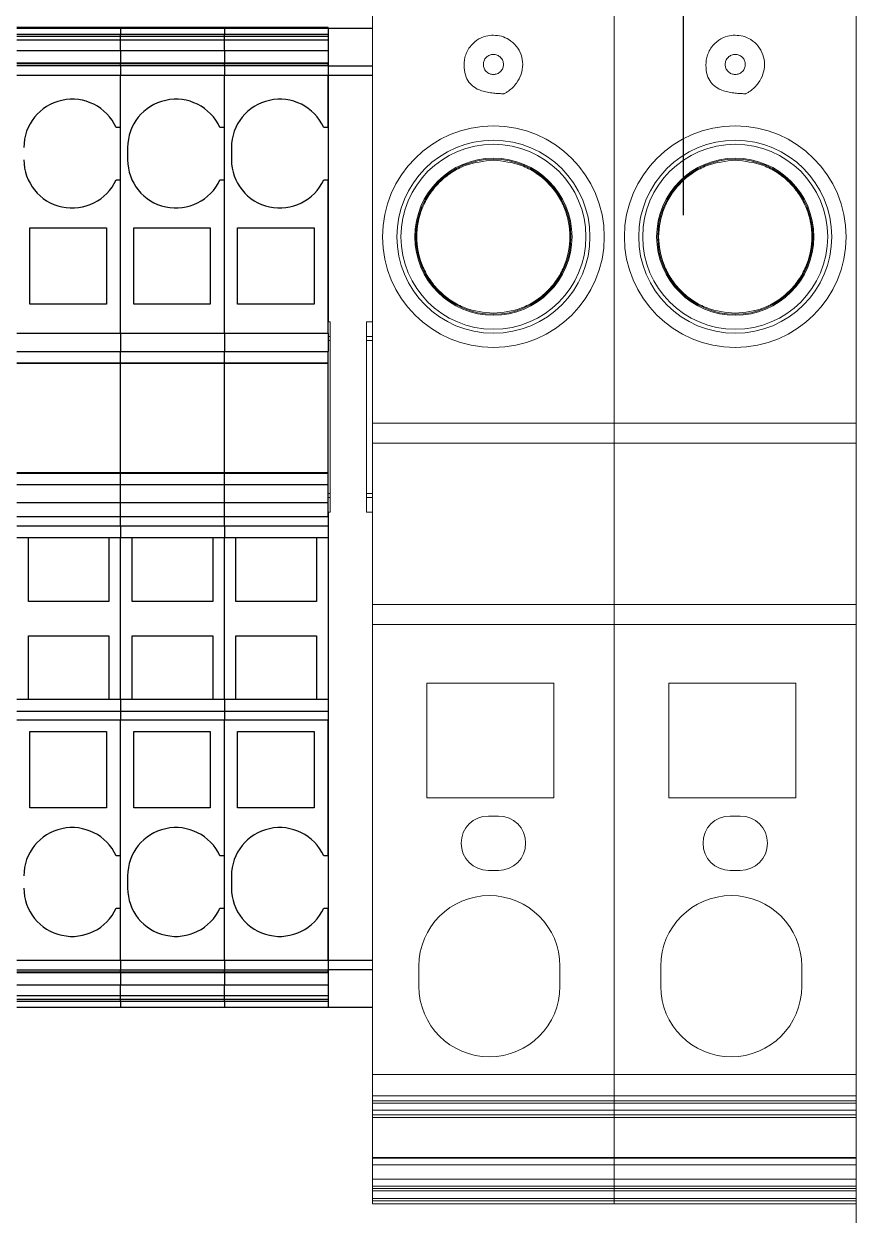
# Model space of a CAD drawing. Extents: x 4137 to 28680, y 2446 to 6814.
# Drawn here: x 11123.8 to 11165.1, y 3512.4 to 3571.5 of the extents above; entities that cross this region are included whole.
import ezdxf

# ---------------------------------------------------------------- set-up
doc = ezdxf.new("R2010")
doc.units = 0
doc.header["$LTSCALE"] = 0.5
doc.layers.get('0').update_dxf_attribs({"linetype": 'CONTINUOUS'})
doc.layers.add('ARCEER', color=3, linetype='CONTINUOUS')
doc.layers.add('DIM', color=5, linetype='CONTINUOUS')

msp = doc.modelspace()

# ---------------------------------------------------------------- linework, layer by layer
at = {"color": 7, "linetype": 'Continuous', "lineweight": 15}
for p, q in [((11165.128, 3502.074), (11165.128, 3602.074)), ((11165.128, 3502.074), (11165.128, 3602.074)), ((11141.128, 3592.953), (11141.128, 3551.674)), ((11141.128, 3592.953), (11141.128, 3551.674)), ((11153.128, 3551.674), (11153.128, 3592.953)), ((11153.128, 3551.674), (11153.128, 3592.953)), ((11138.928, 3556.693), (11139.028, 3556.693)), ((11138.928, 3556.693), (11139.028, 3556.693)), ((11139.028, 3556.693), (11139.028, 3547.256)), ((11139.028, 3556.693), (11139.028, 3547.256)), ((11140.828, 3556.693), (11141.128, 3556.693)), ((11140.828, 3547.256), (11140.828, 3556.693)), ((11140.828, 3556.693), (11141.128, 3556.693)), ((11140.828, 3547.256), (11140.828, 3556.693)), ((11138.928, 3555.974), (11139.028, 3555.974)), ((11138.928, 3555.974), (11139.028, 3555.974)), ((11138.928, 3555.774), (11139.028, 3555.774)), ((11138.928, 3555.774), (11139.028, 3555.774)), ((11141.128, 3555.974), (11140.828, 3555.974)), ((11141.128, 3555.974), (11140.828, 3555.974)), ((11140.828, 3555.774), (11141.128, 3555.774)), ((11140.828, 3555.774), (11141.128, 3555.774)), ((11141.128, 3551.674), (11153.128, 3551.674)), ((11141.128, 3551.674), (11141.128, 3550.674)), ((11141.128, 3551.674), (11153.128, 3551.674)), ((11141.128, 3551.674), (11141.128, 3550.674)), ((11153.128, 3550.674), (11153.128, 3551.674)), ((11153.128, 3551.674), (11165.128, 3551.674)), ((11153.128, 3550.674), (11153.128, 3551.674)), ((11153.128, 3551.674), (11165.128, 3551.674)), ((11153.128, 3550.674), (11141.128, 3550.674)), ((11141.128, 3550.674), (11141.128, 3542.674)), ((11153.128, 3550.674), (11141.128, 3550.674)), ((11141.128, 3550.674), (11141.128, 3542.674)), ((11153.128, 3542.674), (11153.128, 3550.674)), ((11165.128, 3550.674), (11153.128, 3550.674)), ((11153.128, 3542.674), (11153.128, 3550.674)), ((11165.128, 3550.674), (11153.128, 3550.674)), ((11138.928, 3548.174), (11139.028, 3548.174)), ((11138.928, 3548.174), (11139.028, 3548.174)), ((11138.928, 3547.974), (11139.028, 3547.974)), ((11138.928, 3547.974), (11139.028, 3547.974)), ((11141.128, 3548.174), (11140.828, 3548.174)), ((11141.128, 3548.174), (11140.828, 3548.174)), ((11141.128, 3547.974), (11140.828, 3547.974)), ((11141.128, 3547.974), (11140.828, 3547.974)), ((11139.028, 3547.256), (11138.928, 3547.256)), ((11139.028, 3547.256), (11138.928, 3547.256)), ((11141.128, 3547.256), (11140.828, 3547.256)), ((11141.128, 3547.256), (11140.828, 3547.256)), ((11141.128, 3542.674), (11141.128, 3541.674)), ((11153.128, 3542.674), (11141.128, 3542.674)), ((11141.128, 3542.674), (11141.128, 3541.674)), ((11153.128, 3542.674), (11141.128, 3542.674)), ((11153.128, 3542.674), (11153.128, 3541.674)), ((11165.128, 3542.674), (11153.128, 3542.674)), ((11153.128, 3542.674), (11153.128, 3541.674)), ((11165.128, 3542.674), (11153.128, 3542.674)), ((11153.128, 3541.674), (11141.128, 3541.674)), ((11141.128, 3541.674), (11141.128, 3519.346)), ((11153.128, 3541.674), (11141.128, 3541.674)), ((11141.128, 3541.674), (11141.128, 3519.346)), ((11153.128, 3519.346), (11153.128, 3541.674)), ((11165.128, 3541.674), (11153.128, 3541.674)), ((11153.128, 3519.346), (11153.128, 3541.674)), ((11165.128, 3541.674), (11153.128, 3541.674)), ((11143.828, 3538.774), (11150.128, 3538.774)), ((11143.828, 3533.074), (11143.828, 3538.774)), ((11143.828, 3538.774), (11150.128, 3538.774)), ((11143.828, 3533.074), (11143.828, 3538.774)), ((11150.128, 3538.774), (11150.128, 3533.074)), ((11150.128, 3538.774), (11150.128, 3533.074)), ((11155.828, 3538.774), (11162.128, 3538.774)), ((11155.828, 3533.074), (11155.828, 3538.774)), ((11155.828, 3538.774), (11162.128, 3538.774)), ((11155.828, 3533.074), (11155.828, 3538.774)), ((11162.128, 3538.774), (11162.128, 3533.074)), ((11162.128, 3538.774), (11162.128, 3533.074)), ((11150.128, 3533.074), (11143.828, 3533.074)), ((11150.128, 3533.074), (11143.828, 3533.074)), ((11162.128, 3533.074), (11155.828, 3533.074)), ((11162.128, 3533.074), (11155.828, 3533.074)), ((11146.878, 3532.174), (11147.378, 3532.174)), ((11146.878, 3532.174), (11147.378, 3532.174)), ((11158.878, 3532.174), (11159.378, 3532.174)), ((11158.878, 3532.174), (11159.378, 3532.174)), ((11147.378, 3529.474), (11146.878, 3529.474)), ((11147.378, 3529.474), (11146.878, 3529.474)), ((11159.378, 3529.474), (11158.878, 3529.474)), ((11159.378, 3529.474), (11158.878, 3529.474)), ((11143.428, 3523.724), (11143.428, 3524.724)), ((11143.428, 3523.724), (11143.428, 3524.724)), ((11150.428, 3524.724), (11150.428, 3523.724)), ((11150.428, 3524.724), (11150.428, 3523.724)), ((11155.428, 3523.724), (11155.428, 3524.724)), ((11155.428, 3523.724), (11155.428, 3524.724)), ((11162.428, 3524.724), (11162.428, 3523.724)), ((11162.428, 3524.724), (11162.428, 3523.724)), ((11138.928, 3522.691), (11141.128, 3522.691)), ((11138.928, 3522.691), (11138.928, 3522.674)), ((11138.928, 3522.691), (11141.128, 3522.691)), ((11138.928, 3522.691), (11138.928, 3522.674)), ((11141.128, 3522.674), (11138.928, 3522.674)), ((11141.128, 3522.674), (11138.928, 3522.674)), ((11141.128, 3519.346), (11153.128, 3519.346)), ((11141.128, 3519.346), (11141.128, 3518.285)), ((11141.128, 3519.346), (11153.128, 3519.346)), ((11141.128, 3519.346), (11141.128, 3518.285)), ((11153.128, 3519.346), (11153.128, 3518.285)), ((11153.128, 3519.346), (11165.128, 3519.346)), ((11153.128, 3519.346), (11153.128, 3518.285)), ((11153.128, 3519.346), (11165.128, 3519.346)), ((11141.128, 3518.285), (11153.128, 3518.285)), ((11141.128, 3518.285), (11141.128, 3518.036)), ((11141.128, 3518.285), (11153.128, 3518.285)), ((11141.128, 3518.285), (11141.128, 3518.036)), ((11153.128, 3518.036), (11153.128, 3518.285)), ((11153.128, 3518.285), (11165.128, 3518.285)), ((11153.128, 3518.036), (11153.128, 3518.285)), ((11153.128, 3518.285), (11165.128, 3518.285)), ((11141.128, 3518.036), (11153.128, 3518.036)), ((11141.128, 3518.036), (11141.128, 3517.919)), ((11141.128, 3518.036), (11153.128, 3518.036)), ((11141.128, 3518.036), (11141.128, 3517.919)), ((11141.128, 3517.919), (11153.128, 3517.919)), ((11141.128, 3517.571), (11141.128, 3517.919)), ((11141.128, 3517.919), (11153.128, 3517.919)), ((11141.128, 3517.571), (11141.128, 3517.919)), ((11153.128, 3517.571), (11141.128, 3517.571)), ((11141.128, 3517.571), (11141.128, 3517.345)), ((11153.128, 3517.571), (11141.128, 3517.571)), ((11141.128, 3517.571), (11141.128, 3517.345)), ((11153.128, 3517.919), (11153.128, 3518.036)), ((11153.128, 3518.036), (11165.128, 3518.036)), ((11153.128, 3517.919), (11153.128, 3518.036)), ((11153.128, 3518.036), (11165.128, 3518.036)), ((11153.128, 3517.919), (11165.128, 3517.919)), ((11153.128, 3517.919), (11153.128, 3517.571)), ((11153.128, 3517.919), (11165.128, 3517.919)), ((11153.128, 3517.919), (11153.128, 3517.571)), ((11153.128, 3517.345), (11153.128, 3517.571)), ((11165.128, 3517.571), (11153.128, 3517.571)), ((11153.128, 3517.345), (11153.128, 3517.571)), ((11165.128, 3517.571), (11153.128, 3517.571)), ((11153.128, 3517.345), (11141.128, 3517.345)), ((11141.128, 3517.345), (11141.128, 3517.21)), ((11153.128, 3517.345), (11141.128, 3517.345)), ((11141.128, 3517.345), (11141.128, 3517.21)), ((11153.128, 3517.21), (11141.128, 3517.21)), ((11141.128, 3517.21), (11141.128, 3515.218)), ((11153.128, 3517.21), (11141.128, 3517.21)), ((11141.128, 3517.21), (11141.128, 3515.218)), ((11153.128, 3517.345), (11153.128, 3517.21)), ((11165.128, 3517.345), (11153.128, 3517.345)), ((11153.128, 3517.345), (11153.128, 3517.21)), ((11165.128, 3517.345), (11153.128, 3517.345)), ((11153.128, 3515.218), (11153.128, 3517.21)), ((11165.128, 3517.21), (11153.128, 3517.21)), ((11153.128, 3515.218), (11153.128, 3517.21)), ((11165.128, 3517.21), (11153.128, 3517.21)), ((11141.128, 3515.218), (11153.128, 3515.218)), ((11141.128, 3515.218), (11141.128, 3515.189)), ((11141.128, 3515.218), (11153.128, 3515.218)), ((11141.128, 3515.218), (11141.128, 3515.189)), ((11153.128, 3515.218), (11153.128, 3515.189)), ((11153.128, 3515.218), (11165.128, 3515.218)), ((11153.128, 3515.218), (11153.128, 3515.189)), ((11153.128, 3515.218), (11165.128, 3515.218)), ((11141.128, 3515.189), (11153.128, 3515.189)), ((11141.128, 3515.189), (11141.128, 3514.862)), ((11141.128, 3515.189), (11153.128, 3515.189)), ((11141.128, 3515.189), (11141.128, 3514.862)), ((11141.128, 3514.862), (11153.128, 3514.862)), ((11141.128, 3514.155), (11141.128, 3514.862)), ((11141.128, 3514.862), (11153.128, 3514.862)), ((11141.128, 3514.155), (11141.128, 3514.862)), ((11153.128, 3515.189), (11165.128, 3515.189)), ((11153.128, 3514.862), (11153.128, 3515.189)), ((11153.128, 3515.189), (11165.128, 3515.189)), ((11153.128, 3514.862), (11153.128, 3515.189)), ((11153.128, 3514.862), (11153.128, 3514.155)), ((11153.128, 3514.862), (11165.128, 3514.862)), ((11153.128, 3514.862), (11153.128, 3514.155)), ((11153.128, 3514.862), (11165.128, 3514.862)), ((11153.128, 3514.155), (11141.128, 3514.155)), ((11141.128, 3514.155), (11141.128, 3513.804)), ((11153.128, 3514.155), (11141.128, 3514.155)), ((11141.128, 3514.155), (11141.128, 3513.804)), ((11153.128, 3513.804), (11153.128, 3514.155)), ((11165.128, 3514.155), (11153.128, 3514.155)), ((11153.128, 3513.804), (11153.128, 3514.155)), ((11165.128, 3514.155), (11153.128, 3514.155)), ((11153.128, 3513.804), (11141.128, 3513.804)), ((11141.128, 3513.804), (11141.128, 3513.693)), ((11153.128, 3513.804), (11141.128, 3513.804)), ((11141.128, 3513.804), (11141.128, 3513.693)), ((11153.128, 3513.693), (11141.128, 3513.693)), ((11141.128, 3513.693), (11141.128, 3513.576)), ((11153.128, 3513.693), (11141.128, 3513.693)), ((11141.128, 3513.693), (11141.128, 3513.576)), ((11153.128, 3513.576), (11141.128, 3513.576)), ((11141.128, 3513.576), (11141.128, 3513.19)), ((11153.128, 3513.576), (11141.128, 3513.576)), ((11141.128, 3513.576), (11141.128, 3513.19)), ((11165.128, 3513.804), (11153.128, 3513.804)), ((11153.128, 3513.693), (11153.128, 3513.804)), ((11165.128, 3513.804), (11153.128, 3513.804)), ((11153.128, 3513.693), (11153.128, 3513.804)), ((11153.128, 3513.576), (11153.128, 3513.693)), ((11165.128, 3513.693), (11153.128, 3513.693)), ((11153.128, 3513.576), (11153.128, 3513.693)), ((11165.128, 3513.693), (11153.128, 3513.693)), ((11153.128, 3513.19), (11153.128, 3513.576)), ((11165.128, 3513.576), (11153.128, 3513.576)), ((11153.128, 3513.19), (11153.128, 3513.576)), ((11165.128, 3513.576), (11153.128, 3513.576)), ((11153.128, 3513.19), (11141.128, 3513.19)), ((11141.128, 3513.19), (11141.128, 3513.071)), ((11153.128, 3513.19), (11141.128, 3513.19)), ((11141.128, 3513.19), (11141.128, 3513.071)), ((11153.128, 3513.071), (11141.128, 3513.071)), ((11141.128, 3513.071), (11141.128, 3512.924)), ((11153.128, 3513.071), (11141.128, 3513.071)), ((11141.128, 3513.071), (11141.128, 3512.924)), ((11153.128, 3512.924), (11141.128, 3512.924)), ((11153.128, 3512.924), (11141.128, 3512.924)), ((11153.128, 3513.071), (11153.128, 3513.19)), ((11165.128, 3513.19), (11153.128, 3513.19)), ((11153.128, 3513.071), (11153.128, 3513.19)), ((11165.128, 3513.19), (11153.128, 3513.19)), ((11153.128, 3513.071), (11153.128, 3512.924)), ((11165.128, 3513.071), (11153.128, 3513.071)), ((11153.128, 3513.071), (11153.128, 3512.924)), ((11165.128, 3513.071), (11153.128, 3513.071)), ((11165.128, 3512.924), (11153.128, 3512.924)), ((11165.128, 3512.924), (11153.128, 3512.924))]:
    msp.add_line(p, q, dxfattribs=at)
for centre, radius in [((11147.128, 3560.924), 5.5), ((11147.128, 3560.924), 5.5), ((11159.128, 3560.924), 5.5), ((11159.128, 3560.924), 5.5), ((11147.128, 3560.924), 4.791), ((11147.128, 3560.924), 4.791), ((11147.128, 3560.924), 4.591), ((11147.128, 3560.924), 4.591), ((11159.128, 3560.924), 4.791), ((11159.128, 3560.924), 4.791), ((11159.128, 3560.924), 4.591), ((11159.128, 3560.924), 4.591), ((11147.128, 3560.924), 3.9), ((11147.128, 3560.924), 3.9), ((11147.128, 3560.924), 3.848), ((11147.128, 3560.924), 3.848), ((11159.128, 3560.924), 3.9), ((11159.128, 3560.924), 3.9), ((11159.128, 3560.924), 3.848), ((11159.128, 3560.924), 3.848)]:
    msp.add_circle(centre, radius, dxfattribs=at)
for centre, radius, start, end in [((11146.878, 3530.824), 1.35, 90, 270), ((11146.878, 3530.824), 1.35, 90, 270), ((11147.378, 3530.824), 1.35, 270, 90), ((11147.378, 3530.824), 1.35, 270, 90), ((11158.878, 3530.824), 1.35, 90, 270), ((11158.878, 3530.824), 1.35, 90, 270), ((11159.378, 3530.824), 1.35, 270, 90), ((11159.378, 3530.824), 1.35, 270, 90), ((11146.928, 3524.724), 3.5, 0, 180), ((11146.928, 3524.724), 3.5, 0, 180), ((11158.928, 3524.724), 3.5, 0, 180), ((11158.928, 3524.724), 3.5, 0, 180), ((11146.928, 3523.724), 3.5, 180, 0), ((11146.928, 3523.724), 3.5, 180, 0), ((11158.928, 3523.724), 3.5, 180, 0), ((11158.928, 3523.724), 3.5, 180, 0)]:
    msp.add_arc(centre, radius, start, end, dxfattribs=at)
for points, knots in [([(11147.128, 3570.928), (11147.263, 3570.917), (11147.533, 3570.895), (11147.933, 3570.711), (11148.284, 3570.402), (11148.526, 3569.966), (11148.61, 3569.476), (11148.525, 3568.982), (11148.281, 3568.519), (11147.987, 3568.225), (11147.764, 3568.079), (11147.686, 3568.041), (11147.653, 3568.023), (11147.623, 3568.018), (11147.533, 3568.026), (11147.365, 3568.026), (11147.114, 3568.049), (11146.733, 3568.102), (11146.317, 3568.228), (11145.954, 3568.509), (11145.738, 3568.866), (11145.66, 3569.32), (11145.685, 3569.845), (11145.914, 3570.333), (11146.291, 3570.695), (11146.71, 3570.896), (11147.001, 3570.918), (11147.128, 3570.928)], [0, 0, 0, 0, 0.04406, 0.08812, 0.141376, 0.194633, 0.24789, 0.301122, 0.355766, 0.416794, 0.434765, 0.442693, 0.445442, 0.446868, 0.452463, 0.474848, 0.502011, 0.534724, 0.60076, 0.641365, 0.682136, 0.734114, 0.789822, 0.851939, 0.905196, 0.958453, 1, 1, 1, 1]), ([(11147.128, 3570.928), (11147.263, 3570.917), (11147.533, 3570.895), (11147.933, 3570.711), (11148.284, 3570.402), (11148.526, 3569.966), (11148.61, 3569.476), (11148.525, 3568.982), (11148.281, 3568.519), (11147.987, 3568.225), (11147.764, 3568.079), (11147.686, 3568.041), (11147.653, 3568.023), (11147.623, 3568.018), (11147.533, 3568.026), (11147.365, 3568.026), (11147.114, 3568.049), (11146.733, 3568.102), (11146.317, 3568.228), (11145.954, 3568.509), (11145.738, 3568.866), (11145.66, 3569.32), (11145.685, 3569.845), (11145.914, 3570.333), (11146.291, 3570.695), (11146.71, 3570.896), (11147.001, 3570.918), (11147.128, 3570.928)], [0, 0, 0, 0, 0.04406, 0.08812, 0.141376, 0.194633, 0.24789, 0.301122, 0.355766, 0.416794, 0.434765, 0.442693, 0.445442, 0.446868, 0.452463, 0.474848, 0.502011, 0.534724, 0.60076, 0.641365, 0.682136, 0.734114, 0.789822, 0.851939, 0.905196, 0.958453, 1, 1, 1, 1]), ([(11159.128, 3570.928), (11159.263, 3570.917), (11159.533, 3570.895), (11159.933, 3570.711), (11160.284, 3570.402), (11160.526, 3569.966), (11160.61, 3569.476), (11160.525, 3568.982), (11160.281, 3568.519), (11159.987, 3568.225), (11159.764, 3568.079), (11159.686, 3568.041), (11159.653, 3568.023), (11159.623, 3568.018), (11159.533, 3568.026), (11159.365, 3568.026), (11159.114, 3568.049), (11158.733, 3568.102), (11158.317, 3568.228), (11157.954, 3568.509), (11157.738, 3568.866), (11157.66, 3569.32), (11157.685, 3569.845), (11157.914, 3570.333), (11158.291, 3570.695), (11158.71, 3570.896), (11159.001, 3570.918), (11159.128, 3570.928)], [0, 0, 0, 0, 0.04406, 0.08812, 0.141376, 0.194633, 0.24789, 0.301122, 0.355766, 0.416794, 0.434765, 0.442693, 0.445442, 0.446868, 0.452463, 0.474848, 0.502011, 0.534724, 0.60076, 0.641365, 0.682136, 0.734114, 0.789822, 0.851939, 0.905196, 0.958453, 1, 1, 1, 1]), ([(11159.128, 3570.928), (11159.263, 3570.917), (11159.533, 3570.895), (11159.933, 3570.711), (11160.284, 3570.402), (11160.526, 3569.966), (11160.61, 3569.476), (11160.525, 3568.982), (11160.281, 3568.519), (11159.987, 3568.225), (11159.764, 3568.079), (11159.686, 3568.041), (11159.653, 3568.023), (11159.623, 3568.018), (11159.533, 3568.026), (11159.365, 3568.026), (11159.114, 3568.049), (11158.733, 3568.102), (11158.317, 3568.228), (11157.954, 3568.509), (11157.738, 3568.866), (11157.66, 3569.32), (11157.685, 3569.845), (11157.914, 3570.333), (11158.291, 3570.695), (11158.71, 3570.896), (11159.001, 3570.918), (11159.128, 3570.928)], [0, 0, 0, 0, 0.04406, 0.08812, 0.141376, 0.194633, 0.24789, 0.301122, 0.355766, 0.416794, 0.434765, 0.442693, 0.445442, 0.446868, 0.452463, 0.474848, 0.502011, 0.534724, 0.60076, 0.641365, 0.682136, 0.734114, 0.789822, 0.851939, 0.905196, 0.958453, 1, 1, 1, 1]), ([(11147.128, 3568.974), (11147.065, 3568.981), (11146.968, 3568.991), (11146.851, 3569.053), (11146.772, 3569.118), (11146.707, 3569.198), (11146.647, 3569.314), (11146.616, 3569.474), (11146.647, 3569.634), (11146.707, 3569.751), (11146.772, 3569.83), (11146.851, 3569.895), (11146.968, 3569.957), (11147.065, 3569.967), (11147.128, 3569.974)], [0, 0, 0, 0, 0.119721, 0.184689, 0.25, 0.314971, 0.380285, 0.500004, 0.619724, 0.684689, 0.75, 0.814967, 0.880279, 1, 1, 1, 1]), ([(11147.128, 3568.974), (11147.065, 3568.981), (11146.968, 3568.991), (11146.851, 3569.053), (11146.772, 3569.118), (11146.707, 3569.198), (11146.647, 3569.314), (11146.616, 3569.474), (11146.647, 3569.634), (11146.707, 3569.751), (11146.772, 3569.83), (11146.851, 3569.895), (11146.968, 3569.957), (11147.065, 3569.967), (11147.128, 3569.974)], [0, 0, 0, 0, 0.119721, 0.184689, 0.25, 0.314971, 0.380285, 0.500004, 0.619724, 0.684689, 0.75, 0.814967, 0.880279, 1, 1, 1, 1]), ([(11147.128, 3569.974), (11147.191, 3569.967), (11147.288, 3569.957), (11147.404, 3569.895), (11147.484, 3569.83), (11147.549, 3569.751), (11147.609, 3569.634), (11147.64, 3569.474), (11147.609, 3569.314), (11147.549, 3569.198), (11147.484, 3569.118), (11147.404, 3569.054), (11147.288, 3568.991), (11147.191, 3568.981), (11147.128, 3568.974)], [0, 0, 0, 0, 0.119722, 0.1846891, 0.2500009, 0.3149636, 0.3802768, 0.4999964, 0.619716, 0.684689, 0.7499993, 0.8149675, 0.880278, 1, 1, 1, 1]), ([(11147.128, 3569.974), (11147.191, 3569.967), (11147.288, 3569.957), (11147.404, 3569.895), (11147.484, 3569.83), (11147.549, 3569.751), (11147.609, 3569.634), (11147.64, 3569.474), (11147.609, 3569.314), (11147.549, 3569.198), (11147.484, 3569.118), (11147.404, 3569.054), (11147.288, 3568.991), (11147.191, 3568.981), (11147.128, 3568.974)], [0, 0, 0, 0, 0.119722, 0.1846891, 0.2500009, 0.3149636, 0.3802768, 0.4999964, 0.619716, 0.684689, 0.7499993, 0.8149675, 0.880278, 1, 1, 1, 1]), ([(11159.128, 3568.974), (11159.065, 3568.981), (11158.968, 3568.991), (11158.851, 3569.053), (11158.772, 3569.118), (11158.707, 3569.198), (11158.647, 3569.314), (11158.616, 3569.474), (11158.647, 3569.634), (11158.707, 3569.751), (11158.772, 3569.83), (11158.851, 3569.895), (11158.968, 3569.957), (11159.065, 3569.967), (11159.128, 3569.974)], [0, 0, 0, 0, 0.119722, 0.184689, 0.250001, 0.314971, 0.380285, 0.500004, 0.619724, 0.684689, 0.749999, 0.814967, 0.880278, 1, 1, 1, 1]), ([(11159.128, 3568.974), (11159.065, 3568.981), (11158.968, 3568.991), (11158.851, 3569.053), (11158.772, 3569.118), (11158.707, 3569.198), (11158.647, 3569.314), (11158.616, 3569.474), (11158.647, 3569.634), (11158.707, 3569.751), (11158.772, 3569.83), (11158.851, 3569.895), (11158.968, 3569.957), (11159.065, 3569.967), (11159.128, 3569.974)], [0, 0, 0, 0, 0.119722, 0.184689, 0.250001, 0.314971, 0.380285, 0.500004, 0.619724, 0.684689, 0.749999, 0.814967, 0.880278, 1, 1, 1, 1]), ([(11159.128, 3569.974), (11159.191, 3569.967), (11159.288, 3569.957), (11159.404, 3569.895), (11159.484, 3569.83), (11159.549, 3569.751), (11159.609, 3569.634), (11159.64, 3569.474), (11159.609, 3569.314), (11159.549, 3569.198), (11159.484, 3569.118), (11159.404, 3569.054), (11159.288, 3568.991), (11159.191, 3568.981), (11159.128, 3568.974)], [0, 0, 0, 0, 0.119722, 0.184689, 0.25, 0.314964, 0.380277, 0.499996, 0.619716, 0.684689, 0.75, 0.814967, 0.880278, 1, 1, 1, 1]), ([(11159.128, 3569.974), (11159.191, 3569.967), (11159.288, 3569.957), (11159.404, 3569.895), (11159.484, 3569.83), (11159.549, 3569.751), (11159.609, 3569.634), (11159.64, 3569.474), (11159.609, 3569.314), (11159.549, 3569.198), (11159.484, 3569.118), (11159.404, 3569.054), (11159.288, 3568.991), (11159.191, 3568.981), (11159.128, 3568.974)], [0, 0, 0, 0, 0.119722, 0.184689, 0.25, 0.314964, 0.380277, 0.499996, 0.619716, 0.684689, 0.75, 0.814967, 0.880278, 1, 1, 1, 1]), ([(11147.128, 3557.124), (11146.65, 3557.175), (11145.915, 3557.253), (11145.03, 3557.727), (11144.422, 3558.217), (11143.928, 3558.826), (11143.469, 3559.711), (11143.236, 3560.924), (11143.469, 3562.138), (11143.928, 3563.022), (11144.422, 3563.631), (11145.03, 3564.121), (11145.915, 3564.595), (11146.65, 3564.673), (11147.128, 3564.724)], [0, 0, 0, 0, 0.119728, 0.184181, 0.25, 0.31582, 0.380272, 0.5, 0.619728, 0.68418, 0.75, 0.815819, 0.880272, 1, 1, 1, 1]), ([(11147.128, 3557.124), (11146.65, 3557.175), (11145.915, 3557.253), (11145.03, 3557.727), (11144.422, 3558.217), (11143.928, 3558.826), (11143.469, 3559.711), (11143.236, 3560.924), (11143.469, 3562.138), (11143.928, 3563.022), (11144.422, 3563.631), (11145.03, 3564.121), (11145.915, 3564.595), (11146.65, 3564.673), (11147.128, 3564.724)], [0, 0, 0, 0, 0.119728, 0.184181, 0.25, 0.31582, 0.380272, 0.5, 0.619728, 0.68418, 0.75, 0.815819, 0.880272, 1, 1, 1, 1]), ([(11147.128, 3564.724), (11147.606, 3564.673), (11148.341, 3564.595), (11149.226, 3564.121), (11149.834, 3563.631), (11150.328, 3563.022), (11150.787, 3562.138), (11151.02, 3560.924), (11150.787, 3559.711), (11150.328, 3558.826), (11149.834, 3558.217), (11149.226, 3557.727), (11148.341, 3557.253), (11147.606, 3557.175), (11147.128, 3557.124)], [0, 0, 0, 0, 0.119728, 0.184181, 0.25, 0.31582, 0.380272, 0.5, 0.619728, 0.68418, 0.75, 0.815819, 0.880272, 1, 1, 1, 1]), ([(11147.128, 3564.724), (11147.606, 3564.673), (11148.341, 3564.595), (11149.226, 3564.121), (11149.834, 3563.631), (11150.328, 3563.022), (11150.787, 3562.138), (11151.02, 3560.924), (11150.787, 3559.711), (11150.328, 3558.826), (11149.834, 3558.217), (11149.226, 3557.727), (11148.341, 3557.253), (11147.606, 3557.175), (11147.128, 3557.124)], [0, 0, 0, 0, 0.119728, 0.184181, 0.25, 0.31582, 0.380272, 0.5, 0.619728, 0.68418, 0.75, 0.815819, 0.880272, 1, 1, 1, 1]), ([(11159.128, 3557.124), (11158.65, 3557.175), (11157.915, 3557.253), (11157.03, 3557.727), (11156.422, 3558.217), (11155.928, 3558.826), (11155.469, 3559.711), (11155.236, 3560.924), (11155.469, 3562.138), (11155.928, 3563.022), (11156.422, 3563.631), (11157.03, 3564.121), (11157.915, 3564.595), (11158.65, 3564.673), (11159.128, 3564.724)], [0, 0, 0, 0, 0.119728, 0.184181, 0.25, 0.31582, 0.380272, 0.5, 0.619728, 0.68418, 0.75, 0.815819, 0.880272, 1, 1, 1, 1]), ([(11159.128, 3557.124), (11158.65, 3557.175), (11157.915, 3557.253), (11157.03, 3557.727), (11156.422, 3558.217), (11155.928, 3558.826), (11155.469, 3559.711), (11155.236, 3560.924), (11155.469, 3562.138), (11155.928, 3563.022), (11156.422, 3563.631), (11157.03, 3564.121), (11157.915, 3564.595), (11158.65, 3564.673), (11159.128, 3564.724)], [0, 0, 0, 0, 0.119728, 0.184181, 0.25, 0.31582, 0.380272, 0.5, 0.619728, 0.68418, 0.75, 0.815819, 0.880272, 1, 1, 1, 1]), ([(11159.128, 3564.724), (11159.606, 3564.673), (11160.341, 3564.595), (11161.226, 3564.121), (11161.834, 3563.631), (11162.328, 3563.022), (11162.787, 3562.138), (11163.02, 3560.924), (11162.787, 3559.711), (11162.328, 3558.826), (11161.834, 3558.217), (11161.226, 3557.727), (11160.341, 3557.253), (11159.606, 3557.175), (11159.128, 3557.124)], [0, 0, 0, 0, 0.119728, 0.184181, 0.25, 0.31582, 0.380272, 0.5, 0.619728, 0.68418, 0.75, 0.815819, 0.880272, 1, 1, 1, 1]), ([(11159.128, 3564.724), (11159.606, 3564.673), (11160.341, 3564.595), (11161.226, 3564.121), (11161.834, 3563.631), (11162.328, 3563.022), (11162.787, 3562.138), (11163.02, 3560.924), (11162.787, 3559.711), (11162.328, 3558.826), (11161.834, 3558.217), (11161.226, 3557.727), (11160.341, 3557.253), (11159.606, 3557.175), (11159.128, 3557.124)], [0, 0, 0, 0, 0.119728, 0.184181, 0.25, 0.31582, 0.380272, 0.5, 0.619728, 0.68418, 0.75, 0.815819, 0.880272, 1, 1, 1, 1])]:
    msp.add_open_spline(points, degree=3, knots=knots, dxfattribs=at)
at = {"layer": 'ARCEER'}
for p, q in [((11128.628, 3571.308), (11123.478, 3571.308)), ((11128.628, 3571.308), (11123.478, 3571.308)), ((11128.628, 3571.285), (11123.478, 3571.285)), ((11128.628, 3571.285), (11123.478, 3571.285)), ((11123.478, 3571.274), (11128.628, 3571.274)), ((11123.478, 3571.274), (11128.628, 3571.274)), ((11123.478, 3570.978), (11128.628, 3570.978)), ((11123.478, 3570.978), (11128.628, 3570.978)), ((11123.478, 3570.886), (11128.628, 3570.886)), ((11123.478, 3570.886), (11128.628, 3570.886)), ((11133.778, 3571.308), (11128.628, 3571.308)), ((11128.628, 3571.285), (11128.628, 3571.308)), ((11133.778, 3571.308), (11128.628, 3571.308)), ((11128.628, 3571.285), (11128.628, 3571.308)), ((11128.628, 3571.274), (11128.628, 3571.285)), ((11133.778, 3571.285), (11128.628, 3571.285)), ((11128.628, 3571.274), (11128.628, 3571.285)), ((11133.778, 3571.285), (11128.628, 3571.285)), ((11128.628, 3571.274), (11128.628, 3570.978)), ((11128.628, 3571.274), (11133.778, 3571.274)), ((11128.628, 3571.274), (11128.628, 3570.978)), ((11128.628, 3571.274), (11133.778, 3571.274)), ((11128.628, 3570.886), (11128.628, 3570.978)), ((11128.628, 3570.978), (11133.778, 3570.978)), ((11128.628, 3570.886), (11128.628, 3570.978)), ((11128.628, 3570.978), (11133.778, 3570.978)), ((11128.628, 3570.697), (11128.628, 3570.886)), ((11128.628, 3570.886), (11133.778, 3570.886)), ((11128.628, 3570.697), (11128.628, 3570.886)), ((11128.628, 3570.886), (11133.778, 3570.886)), ((11138.928, 3571.308), (11133.778, 3571.308)), ((11133.778, 3571.285), (11133.778, 3571.308)), ((11138.928, 3571.308), (11133.778, 3571.308)), ((11133.778, 3571.285), (11133.778, 3571.308)), ((11133.778, 3571.274), (11133.778, 3571.285)), ((11138.928, 3571.285), (11133.778, 3571.285)), ((11133.778, 3571.274), (11133.778, 3571.285)), ((11138.928, 3571.285), (11133.778, 3571.285)), ((11133.778, 3571.274), (11133.778, 3570.978)), ((11133.778, 3571.274), (11138.928, 3571.274)), ((11133.778, 3571.274), (11133.778, 3570.978)), ((11133.778, 3571.274), (11138.928, 3571.274)), ((11133.778, 3570.886), (11133.778, 3570.978)), ((11133.778, 3570.978), (11138.928, 3570.978)), ((11133.778, 3570.886), (11133.778, 3570.978)), ((11133.778, 3570.978), (11138.928, 3570.978)), ((11133.778, 3570.697), (11133.778, 3570.886)), ((11133.778, 3570.886), (11138.928, 3570.886)), ((11133.778, 3570.697), (11133.778, 3570.886)), ((11133.778, 3570.886), (11138.928, 3570.886)), ((11138.928, 3571.285), (11138.928, 3571.308)), ((11138.928, 3571.285), (11138.928, 3571.308)), ((11138.928, 3571.274), (11138.928, 3571.285)), ((11138.928, 3571.274), (11138.928, 3571.285)), ((11138.928, 3571.274), (11141.128, 3571.274)), ((11138.928, 3571.274), (11138.928, 3571.257)), ((11138.928, 3571.274), (11141.128, 3571.274)), ((11138.928, 3571.274), (11138.928, 3571.257)), ((11141.128, 3571.257), (11138.928, 3571.257)), ((11138.928, 3571.257), (11138.928, 3569.413)), ((11141.128, 3571.257), (11138.928, 3571.257)), ((11138.928, 3571.257), (11138.928, 3569.413)), ((11123.478, 3570.697), (11128.628, 3570.697)), ((11123.478, 3570.697), (11128.628, 3570.697)), ((11128.628, 3570.697), (11133.778, 3570.697)), ((11128.628, 3570.155), (11128.628, 3570.697)), ((11128.628, 3570.697), (11133.778, 3570.697)), ((11128.628, 3570.155), (11128.628, 3570.697)), ((11133.778, 3570.697), (11138.928, 3570.697)), ((11133.778, 3570.155), (11133.778, 3570.697)), ((11133.778, 3570.697), (11138.928, 3570.697)), ((11133.778, 3570.155), (11133.778, 3570.697)), ((11128.628, 3570.155), (11123.478, 3570.155)), ((11128.628, 3570.155), (11123.478, 3570.155)), ((11128.628, 3570.155), (11128.628, 3569.543)), ((11133.778, 3570.155), (11128.628, 3570.155)), ((11128.628, 3570.155), (11128.628, 3569.543)), ((11133.778, 3570.155), (11128.628, 3570.155)), ((11133.778, 3570.155), (11133.778, 3569.543)), ((11138.928, 3570.155), (11133.778, 3570.155)), ((11133.778, 3570.155), (11133.778, 3569.543)), ((11138.928, 3570.155), (11133.778, 3570.155)), ((11128.628, 3569.543), (11123.478, 3569.543)), ((11128.628, 3569.543), (11123.478, 3569.543)), ((11128.628, 3569.526), (11123.478, 3569.526)), ((11128.628, 3569.526), (11123.478, 3569.526)), ((11128.628, 3569.512), (11123.478, 3569.512)), ((11128.628, 3569.512), (11123.478, 3569.512)), ((11128.628, 3569.413), (11123.478, 3569.413)), ((11128.628, 3569.413), (11123.478, 3569.413)), ((11128.628, 3569.526), (11128.628, 3569.543)), ((11133.778, 3569.543), (11128.628, 3569.543)), ((11128.628, 3569.526), (11128.628, 3569.543)), ((11133.778, 3569.543), (11128.628, 3569.543)), ((11133.778, 3569.526), (11128.628, 3569.526)), ((11128.628, 3569.512), (11128.628, 3569.526)), ((11133.778, 3569.526), (11128.628, 3569.526)), ((11128.628, 3569.512), (11128.628, 3569.526)), ((11128.628, 3569.413), (11128.628, 3569.512)), ((11133.778, 3569.512), (11128.628, 3569.512)), ((11128.628, 3569.413), (11128.628, 3569.512)), ((11133.778, 3569.512), (11128.628, 3569.512)), ((11128.628, 3569.413), (11128.628, 3568.93)), ((11133.778, 3569.413), (11128.628, 3569.413)), ((11128.628, 3569.413), (11128.628, 3568.93)), ((11133.778, 3569.413), (11128.628, 3569.413)), ((11133.778, 3569.526), (11133.778, 3569.543)), ((11138.928, 3569.543), (11133.778, 3569.543)), ((11133.778, 3569.526), (11133.778, 3569.543)), ((11138.928, 3569.543), (11133.778, 3569.543)), ((11138.928, 3569.526), (11133.778, 3569.526)), ((11133.778, 3569.512), (11133.778, 3569.526)), ((11138.928, 3569.526), (11133.778, 3569.526)), ((11133.778, 3569.512), (11133.778, 3569.526)), ((11133.778, 3569.413), (11133.778, 3569.512)), ((11138.928, 3569.512), (11133.778, 3569.512)), ((11133.778, 3569.413), (11133.778, 3569.512)), ((11138.928, 3569.512), (11133.778, 3569.512)), ((11133.778, 3569.413), (11133.778, 3568.93)), ((11138.928, 3569.413), (11133.778, 3569.413)), ((11133.778, 3569.413), (11133.778, 3568.93)), ((11138.928, 3569.413), (11133.778, 3569.413)), ((11138.928, 3569.413), (11138.928, 3569.512)), ((11138.928, 3569.413), (11138.928, 3569.512)), ((11138.928, 3569.413), (11141.128, 3569.413)), ((11138.928, 3569.413), (11138.928, 3568.93)), ((11138.928, 3569.413), (11141.128, 3569.413)), ((11138.928, 3569.413), (11138.928, 3568.93)), ((11128.628, 3568.93), (11123.478, 3568.93)), ((11128.628, 3568.93), (11123.478, 3568.93)), ((11128.628, 3566.349), (11128.628, 3568.93)), ((11128.628, 3556.137), (11128.628, 3568.93)), ((11133.778, 3568.93), (11128.628, 3568.93)), ((11128.628, 3566.349), (11128.628, 3568.93)), ((11128.628, 3556.137), (11128.628, 3568.93)), ((11133.778, 3568.93), (11128.628, 3568.93)), ((11133.778, 3566.349), (11133.778, 3568.93)), ((11133.778, 3556.137), (11133.778, 3568.93)), ((11138.928, 3568.93), (11133.778, 3568.93)), ((11133.778, 3566.349), (11133.778, 3568.93)), ((11133.778, 3556.137), (11133.778, 3568.93)), ((11138.928, 3568.93), (11133.778, 3568.93)), ((11141.128, 3568.93), (11138.928, 3568.93)), ((11138.928, 3568.93), (11138.928, 3556.693)), ((11138.928, 3566.349), (11138.928, 3568.93)), ((11141.128, 3568.93), (11138.928, 3568.93)), ((11138.928, 3568.93), (11138.928, 3556.693)), ((11138.928, 3566.349), (11138.928, 3568.93)), ((11128.628, 3566.349), (11128.41, 3566.349)), ((11128.628, 3566.349), (11128.41, 3566.349)), ((11133.778, 3566.349), (11133.56, 3566.349)), ((11133.778, 3566.349), (11133.56, 3566.349)), ((11138.928, 3566.349), (11138.71, 3566.349)), ((11138.928, 3566.349), (11138.71, 3566.349)), ((11128.978, 3565.349), (11128.978, 3564.749)), ((11128.978, 3565.349), (11128.978, 3564.749)), ((11134.128, 3565.349), (11134.128, 3564.749)), ((11134.128, 3565.349), (11134.128, 3564.749)), ((11128.41, 3563.749), (11128.628, 3563.749)), ((11128.41, 3563.749), (11128.628, 3563.749)), ((11128.628, 3556.137), (11128.628, 3563.749)), ((11128.628, 3556.137), (11128.628, 3563.749)), ((11133.56, 3563.749), (11133.778, 3563.749)), ((11133.56, 3563.749), (11133.778, 3563.749)), ((11133.778, 3556.137), (11133.778, 3563.749)), ((11133.778, 3556.137), (11133.778, 3563.749)), ((11138.71, 3563.749), (11138.928, 3563.749)), ((11138.71, 3563.749), (11138.928, 3563.749)), ((11138.928, 3556.137), (11138.928, 3563.749)), ((11138.928, 3556.137), (11138.928, 3563.749)), ((11124.128, 3557.574), (11124.128, 3561.374)), ((11124.128, 3561.374), (11127.928, 3561.374)), ((11124.128, 3557.574), (11124.128, 3561.374)), ((11124.128, 3561.374), (11127.928, 3561.374)), ((11127.928, 3561.374), (11127.928, 3557.574)), ((11127.928, 3561.374), (11127.928, 3557.574)), ((11129.278, 3557.574), (11129.278, 3561.374)), ((11129.278, 3561.374), (11133.078, 3561.374)), ((11129.278, 3557.574), (11129.278, 3561.374)), ((11129.278, 3561.374), (11133.078, 3561.374)), ((11133.078, 3561.374), (11133.078, 3557.574)), ((11133.078, 3561.374), (11133.078, 3557.574)), ((11134.428, 3557.574), (11134.428, 3561.374)), ((11134.428, 3561.374), (11138.228, 3561.374)), ((11134.428, 3557.574), (11134.428, 3561.374)), ((11134.428, 3561.374), (11138.228, 3561.374)), ((11138.228, 3561.374), (11138.228, 3557.574)), ((11138.228, 3561.374), (11138.228, 3557.574)), ((11127.928, 3557.574), (11124.128, 3557.574)), ((11127.928, 3557.574), (11124.128, 3557.574)), ((11133.078, 3557.574), (11129.278, 3557.574)), ((11133.078, 3557.574), (11129.278, 3557.574)), ((11138.228, 3557.574), (11134.428, 3557.574)), ((11138.228, 3557.574), (11134.428, 3557.574)), ((11123.478, 3556.137), (11128.628, 3556.137)), ((11123.478, 3556.137), (11128.628, 3556.137)), ((11128.628, 3556.137), (11128.628, 3555.221)), ((11128.628, 3556.137), (11133.778, 3556.137)), ((11128.628, 3556.137), (11128.628, 3555.221)), ((11128.628, 3556.137), (11133.778, 3556.137)), ((11133.778, 3556.137), (11133.778, 3555.221)), ((11133.778, 3556.137), (11138.928, 3556.137)), ((11133.778, 3556.137), (11133.778, 3555.221)), ((11133.778, 3556.137), (11138.928, 3556.137)), ((11138.928, 3556.137), (11138.928, 3555.221)), ((11138.928, 3556.137), (11138.928, 3555.221)), ((11123.478, 3555.221), (11128.628, 3555.221)), ((11123.478, 3555.221), (11128.628, 3555.221)), ((11128.628, 3554.664), (11128.628, 3555.221)), ((11128.628, 3555.221), (11133.778, 3555.221)), ((11128.628, 3554.664), (11128.628, 3555.221)), ((11128.628, 3555.221), (11133.778, 3555.221)), ((11133.778, 3554.664), (11133.778, 3555.221)), ((11133.778, 3555.221), (11138.928, 3555.221)), ((11133.778, 3554.664), (11133.778, 3555.221)), ((11133.778, 3555.221), (11138.928, 3555.221)), ((11138.928, 3554.664), (11138.928, 3555.221)), ((11138.928, 3554.664), (11138.928, 3555.221)), ((11123.478, 3554.664), (11128.628, 3554.664)), ((11123.478, 3554.664), (11128.628, 3554.664)), ((11123.478, 3554.649), (11128.628, 3554.649)), ((11123.478, 3554.649), (11128.628, 3554.649)), ((11128.628, 3554.649), (11128.628, 3554.664)), ((11128.628, 3554.664), (11133.778, 3554.664)), ((11128.628, 3554.649), (11128.628, 3554.664)), ((11128.628, 3554.664), (11133.778, 3554.664)), ((11128.628, 3554.649), (11133.778, 3554.649)), ((11128.628, 3549.199), (11128.628, 3554.649)), ((11128.628, 3554.649), (11133.778, 3554.649)), ((11128.628, 3549.199), (11128.628, 3554.649)), ((11133.778, 3554.649), (11133.778, 3554.664)), ((11133.778, 3554.664), (11138.928, 3554.664)), ((11133.778, 3554.649), (11133.778, 3554.664)), ((11133.778, 3554.664), (11138.928, 3554.664)), ((11133.778, 3554.649), (11138.928, 3554.649)), ((11133.778, 3549.199), (11133.778, 3554.649)), ((11133.778, 3554.649), (11138.928, 3554.649)), ((11133.778, 3549.199), (11133.778, 3554.649)), ((11138.928, 3554.649), (11138.928, 3554.664)), ((11138.928, 3554.649), (11138.928, 3554.664)), ((11138.928, 3549.199), (11138.928, 3554.649)), ((11138.928, 3549.199), (11138.928, 3554.649)), ((11128.628, 3549.199), (11123.478, 3549.199)), ((11128.628, 3549.199), (11123.478, 3549.199)), ((11123.478, 3549.185), (11128.628, 3549.185)), ((11123.478, 3549.185), (11128.628, 3549.185)), ((11133.778, 3549.199), (11128.628, 3549.199)), ((11128.628, 3549.185), (11128.628, 3549.199)), ((11133.778, 3549.199), (11128.628, 3549.199)), ((11128.628, 3549.185), (11128.628, 3549.199)), ((11128.628, 3548.627), (11128.628, 3549.185)), ((11128.628, 3549.185), (11133.778, 3549.185)), ((11128.628, 3548.627), (11128.628, 3549.185)), ((11128.628, 3549.185), (11133.778, 3549.185)), ((11138.928, 3549.199), (11133.778, 3549.199)), ((11133.778, 3549.185), (11133.778, 3549.199)), ((11138.928, 3549.199), (11133.778, 3549.199)), ((11133.778, 3549.185), (11133.778, 3549.199)), ((11133.778, 3548.627), (11133.778, 3549.185)), ((11133.778, 3549.185), (11138.928, 3549.185)), ((11133.778, 3548.627), (11133.778, 3549.185)), ((11133.778, 3549.185), (11138.928, 3549.185)), ((11138.928, 3549.185), (11138.928, 3549.199)), ((11138.928, 3549.185), (11138.928, 3549.199)), ((11138.928, 3548.627), (11138.928, 3549.185)), ((11138.928, 3548.627), (11138.928, 3549.185)), ((11123.478, 3548.627), (11128.628, 3548.627)), ((11123.478, 3548.627), (11128.628, 3548.627)), ((11128.628, 3547.712), (11128.628, 3548.627)), ((11128.628, 3548.627), (11133.778, 3548.627)), ((11128.628, 3547.712), (11128.628, 3548.627)), ((11128.628, 3548.627), (11133.778, 3548.627)), ((11133.778, 3547.712), (11133.778, 3548.627)), ((11133.778, 3548.627), (11138.928, 3548.627)), ((11133.778, 3547.712), (11133.778, 3548.627)), ((11133.778, 3548.627), (11138.928, 3548.627)), ((11138.928, 3547.712), (11138.928, 3548.627)), ((11138.928, 3547.712), (11138.928, 3548.627)), ((11128.628, 3547.712), (11123.478, 3547.712)), ((11128.628, 3547.712), (11123.478, 3547.712)), ((11128.628, 3547.024), (11128.628, 3547.712)), ((11133.778, 3547.712), (11128.628, 3547.712)), ((11128.628, 3547.024), (11128.628, 3547.712)), ((11133.778, 3547.712), (11128.628, 3547.712)), ((11133.778, 3547.024), (11133.778, 3547.712)), ((11138.928, 3547.712), (11133.778, 3547.712)), ((11133.778, 3547.024), (11133.778, 3547.712)), ((11138.928, 3547.712), (11133.778, 3547.712)), ((11138.928, 3547.024), (11138.928, 3547.712)), ((11138.928, 3547.024), (11138.928, 3547.712)), ((11138.928, 3547.256), (11138.928, 3525.018)), ((11138.928, 3547.256), (11138.928, 3525.018)), ((11128.628, 3547.024), (11123.478, 3547.024)), ((11128.628, 3547.024), (11123.478, 3547.024)), ((11128.628, 3546.564), (11123.478, 3546.564)), ((11128.628, 3546.564), (11123.478, 3546.564)), ((11128.628, 3546.564), (11128.628, 3547.024)), ((11133.778, 3547.024), (11128.628, 3547.024)), ((11128.628, 3546.564), (11128.628, 3547.024)), ((11133.778, 3547.024), (11128.628, 3547.024)), ((11128.628, 3546.564), (11128.628, 3545.974)), ((11133.778, 3546.564), (11128.628, 3546.564)), ((11128.628, 3546.564), (11128.628, 3545.974)), ((11133.778, 3546.564), (11128.628, 3546.564)), ((11133.778, 3546.564), (11133.778, 3547.024)), ((11138.928, 3547.024), (11133.778, 3547.024)), ((11133.778, 3546.564), (11133.778, 3547.024)), ((11138.928, 3547.024), (11133.778, 3547.024)), ((11133.778, 3546.564), (11133.778, 3545.974)), ((11138.928, 3546.564), (11133.778, 3546.564)), ((11133.778, 3546.564), (11133.778, 3545.974)), ((11138.928, 3546.564), (11133.778, 3546.564)), ((11128.628, 3545.974), (11123.478, 3545.974)), ((11128.628, 3545.974), (11123.478, 3545.974)), ((11124.053, 3542.824), (11124.053, 3545.974)), ((11124.053, 3542.824), (11124.053, 3545.974)), ((11128.053, 3545.974), (11128.053, 3542.824)), ((11128.053, 3545.974), (11128.053, 3542.824)), ((11128.628, 3537.974), (11128.628, 3545.974)), ((11133.778, 3545.974), (11128.628, 3545.974)), ((11128.628, 3537.974), (11128.628, 3545.974)), ((11133.778, 3545.974), (11128.628, 3545.974)), ((11129.203, 3542.824), (11129.203, 3545.974)), ((11129.203, 3542.824), (11129.203, 3545.974)), ((11133.203, 3545.974), (11133.203, 3542.824)), ((11133.203, 3545.974), (11133.203, 3542.824)), ((11133.778, 3537.974), (11133.778, 3545.974)), ((11138.928, 3545.974), (11133.778, 3545.974)), ((11133.778, 3537.974), (11133.778, 3545.974)), ((11138.928, 3545.974), (11133.778, 3545.974)), ((11134.353, 3542.824), (11134.353, 3545.974)), ((11134.353, 3542.824), (11134.353, 3545.974)), ((11138.353, 3545.974), (11138.353, 3542.824)), ((11138.353, 3545.974), (11138.353, 3542.824)), ((11128.053, 3542.824), (11124.053, 3542.824)), ((11128.053, 3542.824), (11124.053, 3542.824)), ((11133.203, 3542.824), (11129.203, 3542.824)), ((11133.203, 3542.824), (11129.203, 3542.824)), ((11138.353, 3542.824), (11134.353, 3542.824)), ((11138.353, 3542.824), (11134.353, 3542.824)), ((11124.053, 3541.124), (11128.053, 3541.124)), ((11124.053, 3537.974), (11124.053, 3541.124)), ((11124.053, 3541.124), (11128.053, 3541.124)), ((11124.053, 3537.974), (11124.053, 3541.124)), ((11128.053, 3541.124), (11128.053, 3537.974)), ((11128.053, 3541.124), (11128.053, 3537.974)), ((11129.203, 3541.124), (11133.203, 3541.124)), ((11129.203, 3537.974), (11129.203, 3541.124)), ((11129.203, 3541.124), (11133.203, 3541.124)), ((11129.203, 3537.974), (11129.203, 3541.124)), ((11133.203, 3541.124), (11133.203, 3537.974)), ((11133.203, 3541.124), (11133.203, 3537.974)), ((11134.353, 3541.124), (11138.353, 3541.124)), ((11134.353, 3537.974), (11134.353, 3541.124)), ((11134.353, 3541.124), (11138.353, 3541.124)), ((11134.353, 3537.974), (11134.353, 3541.124)), ((11138.353, 3541.124), (11138.353, 3537.974)), ((11138.353, 3541.124), (11138.353, 3537.974)), ((11123.478, 3537.974), (11128.628, 3537.974)), ((11123.478, 3537.974), (11128.628, 3537.974)), ((11128.628, 3537.974), (11128.628, 3537.385)), ((11128.628, 3537.974), (11133.778, 3537.974)), ((11128.628, 3537.974), (11128.628, 3537.385)), ((11128.628, 3537.974), (11133.778, 3537.974)), ((11133.778, 3537.974), (11133.778, 3537.385)), ((11133.778, 3537.974), (11138.928, 3537.974)), ((11133.778, 3537.974), (11133.778, 3537.385)), ((11133.778, 3537.974), (11138.928, 3537.974)), ((11123.478, 3537.385), (11128.628, 3537.385)), ((11123.478, 3537.385), (11128.628, 3537.385)), ((11128.628, 3537.385), (11128.628, 3536.924)), ((11128.628, 3537.385), (11133.778, 3537.385)), ((11128.628, 3537.385), (11128.628, 3536.924)), ((11128.628, 3537.385), (11133.778, 3537.385)), ((11133.778, 3537.385), (11133.778, 3536.924)), ((11133.778, 3537.385), (11138.928, 3537.385)), ((11133.778, 3537.385), (11133.778, 3536.924)), ((11133.778, 3537.385), (11138.928, 3537.385)), ((11128.628, 3536.924), (11123.478, 3536.924)), ((11128.628, 3536.924), (11123.478, 3536.924)), ((11128.628, 3530.199), (11128.628, 3536.924)), ((11128.628, 3525.018), (11128.628, 3536.924)), ((11133.778, 3536.924), (11128.628, 3536.924)), ((11128.628, 3530.199), (11128.628, 3536.924)), ((11128.628, 3525.018), (11128.628, 3536.924)), ((11133.778, 3536.924), (11128.628, 3536.924)), ((11133.778, 3530.199), (11133.778, 3536.924)), ((11133.778, 3525.018), (11133.778, 3536.924)), ((11138.928, 3536.924), (11133.778, 3536.924)), ((11133.778, 3530.199), (11133.778, 3536.924)), ((11133.778, 3525.018), (11133.778, 3536.924)), ((11138.928, 3536.924), (11133.778, 3536.924)), ((11138.928, 3530.199), (11138.928, 3536.924)), ((11138.928, 3530.199), (11138.928, 3536.924)), ((11124.128, 3536.374), (11127.928, 3536.374)), ((11124.128, 3532.574), (11124.128, 3536.374)), ((11124.128, 3536.374), (11127.928, 3536.374)), ((11124.128, 3532.574), (11124.128, 3536.374)), ((11127.928, 3536.374), (11127.928, 3532.574)), ((11127.928, 3536.374), (11127.928, 3532.574)), ((11129.278, 3536.374), (11133.078, 3536.374)), ((11129.278, 3532.574), (11129.278, 3536.374)), ((11129.278, 3536.374), (11133.078, 3536.374)), ((11129.278, 3532.574), (11129.278, 3536.374)), ((11133.078, 3536.374), (11133.078, 3532.574)), ((11133.078, 3536.374), (11133.078, 3532.574)), ((11134.428, 3536.374), (11138.228, 3536.374)), ((11134.428, 3532.574), (11134.428, 3536.374)), ((11134.428, 3536.374), (11138.228, 3536.374)), ((11134.428, 3532.574), (11134.428, 3536.374)), ((11138.228, 3536.374), (11138.228, 3532.574)), ((11138.228, 3536.374), (11138.228, 3532.574)), ((11127.928, 3532.574), (11124.128, 3532.574)), ((11127.928, 3532.574), (11124.128, 3532.574)), ((11133.078, 3532.574), (11129.278, 3532.574)), ((11133.078, 3532.574), (11129.278, 3532.574)), ((11138.228, 3532.574), (11134.428, 3532.574)), ((11138.228, 3532.574), (11134.428, 3532.574)), ((11128.628, 3530.199), (11128.41, 3530.199)), ((11128.628, 3530.199), (11128.41, 3530.199)), ((11133.778, 3530.199), (11133.56, 3530.199)), ((11133.778, 3530.199), (11133.56, 3530.199)), ((11138.928, 3530.199), (11138.71, 3530.199)), ((11138.928, 3530.199), (11138.71, 3530.199)), ((11128.978, 3529.199), (11128.978, 3528.599)), ((11128.978, 3529.199), (11128.978, 3528.599)), ((11134.128, 3529.199), (11134.128, 3528.599)), ((11134.128, 3529.199), (11134.128, 3528.599)), ((11128.41, 3527.599), (11128.628, 3527.599)), ((11128.41, 3527.599), (11128.628, 3527.599)), ((11128.628, 3525.018), (11128.628, 3527.599)), ((11128.628, 3525.018), (11128.628, 3527.599)), ((11133.56, 3527.599), (11133.778, 3527.599)), ((11133.56, 3527.599), (11133.778, 3527.599)), ((11133.778, 3525.018), (11133.778, 3527.599)), ((11133.778, 3525.018), (11133.778, 3527.599)), ((11138.71, 3527.599), (11138.928, 3527.599)), ((11138.71, 3527.599), (11138.928, 3527.599)), ((11138.928, 3525.018), (11138.928, 3527.599)), ((11138.928, 3525.018), (11138.928, 3527.599)), ((11123.478, 3525.018), (11128.628, 3525.018)), ((11123.478, 3525.018), (11128.628, 3525.018)), ((11128.628, 3525.018), (11128.628, 3524.535)), ((11128.628, 3525.018), (11133.778, 3525.018)), ((11128.628, 3525.018), (11128.628, 3524.535)), ((11128.628, 3525.018), (11133.778, 3525.018)), ((11133.778, 3525.018), (11133.778, 3524.535)), ((11133.778, 3525.018), (11138.928, 3525.018)), ((11133.778, 3525.018), (11133.778, 3524.535)), ((11133.778, 3525.018), (11138.928, 3525.018)), ((11138.928, 3525.018), (11141.128, 3525.018)), ((11138.928, 3525.018), (11138.928, 3524.535)), ((11138.928, 3525.018), (11141.128, 3525.018)), ((11138.928, 3525.018), (11138.928, 3524.535)), ((11123.478, 3524.535), (11128.628, 3524.535)), ((11123.478, 3524.535), (11128.628, 3524.535)), ((11123.478, 3524.436), (11128.628, 3524.436)), ((11123.478, 3524.436), (11128.628, 3524.436)), ((11123.478, 3524.423), (11128.628, 3524.423)), ((11123.478, 3524.423), (11128.628, 3524.423)), ((11123.478, 3524.406), (11128.628, 3524.406)), ((11123.478, 3524.406), (11128.628, 3524.406)), ((11128.628, 3524.436), (11128.628, 3524.535)), ((11128.628, 3524.535), (11133.778, 3524.535)), ((11128.628, 3524.436), (11128.628, 3524.535)), ((11128.628, 3524.535), (11133.778, 3524.535)), ((11128.628, 3524.423), (11128.628, 3524.436)), ((11128.628, 3524.436), (11133.778, 3524.436)), ((11128.628, 3524.423), (11128.628, 3524.436)), ((11128.628, 3524.436), (11133.778, 3524.436)), ((11128.628, 3524.423), (11133.778, 3524.423)), ((11128.628, 3524.406), (11128.628, 3524.423)), ((11128.628, 3524.423), (11133.778, 3524.423)), ((11128.628, 3524.406), (11128.628, 3524.423)), ((11128.628, 3524.406), (11128.628, 3523.793)), ((11128.628, 3524.406), (11133.778, 3524.406)), ((11128.628, 3524.406), (11128.628, 3523.793)), ((11128.628, 3524.406), (11133.778, 3524.406)), ((11133.778, 3524.436), (11133.778, 3524.535)), ((11133.778, 3524.535), (11138.928, 3524.535)), ((11133.778, 3524.436), (11133.778, 3524.535)), ((11133.778, 3524.535), (11138.928, 3524.535)), ((11133.778, 3524.423), (11133.778, 3524.436)), ((11133.778, 3524.436), (11138.928, 3524.436)), ((11133.778, 3524.423), (11133.778, 3524.436)), ((11133.778, 3524.436), (11138.928, 3524.436)), ((11133.778, 3524.423), (11138.928, 3524.423)), ((11133.778, 3524.406), (11133.778, 3524.423)), ((11133.778, 3524.423), (11138.928, 3524.423)), ((11133.778, 3524.406), (11133.778, 3524.423)), ((11133.778, 3524.406), (11133.778, 3523.793)), ((11133.778, 3524.406), (11138.928, 3524.406)), ((11133.778, 3524.406), (11133.778, 3523.793)), ((11133.778, 3524.406), (11138.928, 3524.406)), ((11141.128, 3524.535), (11138.928, 3524.535)), ((11138.928, 3524.535), (11138.928, 3522.691)), ((11138.928, 3524.436), (11138.928, 3524.535)), ((11141.128, 3524.535), (11138.928, 3524.535)), ((11138.928, 3524.535), (11138.928, 3522.691)), ((11138.928, 3524.436), (11138.928, 3524.535)), ((11123.478, 3523.793), (11128.628, 3523.793)), ((11123.478, 3523.793), (11128.628, 3523.793)), ((11128.628, 3523.251), (11128.628, 3523.793)), ((11128.628, 3523.793), (11133.778, 3523.793)), ((11128.628, 3523.251), (11128.628, 3523.793)), ((11128.628, 3523.793), (11133.778, 3523.793)), ((11133.778, 3523.251), (11133.778, 3523.793)), ((11133.778, 3523.793), (11138.928, 3523.793)), ((11133.778, 3523.251), (11133.778, 3523.793)), ((11133.778, 3523.793), (11138.928, 3523.793)), ((11128.628, 3523.251), (11123.478, 3523.251)), ((11128.628, 3523.251), (11123.478, 3523.251)), ((11128.628, 3523.062), (11123.478, 3523.062)), ((11128.628, 3523.062), (11123.478, 3523.062)), ((11128.628, 3522.971), (11123.478, 3522.971)), ((11128.628, 3522.971), (11123.478, 3522.971)), ((11133.778, 3523.251), (11128.628, 3523.251)), ((11128.628, 3523.062), (11128.628, 3523.251)), ((11133.778, 3523.251), (11128.628, 3523.251)), ((11128.628, 3523.062), (11128.628, 3523.251)), ((11128.628, 3522.971), (11128.628, 3523.062)), ((11133.778, 3523.062), (11128.628, 3523.062)), ((11128.628, 3522.971), (11128.628, 3523.062)), ((11133.778, 3523.062), (11128.628, 3523.062)), ((11128.628, 3522.971), (11128.628, 3522.674)), ((11133.778, 3522.971), (11128.628, 3522.971)), ((11128.628, 3522.971), (11128.628, 3522.674)), ((11133.778, 3522.971), (11128.628, 3522.971)), ((11138.928, 3523.251), (11133.778, 3523.251)), ((11133.778, 3523.062), (11133.778, 3523.251)), ((11138.928, 3523.251), (11133.778, 3523.251)), ((11133.778, 3523.062), (11133.778, 3523.251)), ((11133.778, 3522.971), (11133.778, 3523.062)), ((11138.928, 3523.062), (11133.778, 3523.062)), ((11133.778, 3522.971), (11133.778, 3523.062)), ((11138.928, 3523.062), (11133.778, 3523.062)), ((11133.778, 3522.971), (11133.778, 3522.674)), ((11138.928, 3522.971), (11133.778, 3522.971)), ((11133.778, 3522.971), (11133.778, 3522.674)), ((11138.928, 3522.971), (11133.778, 3522.971)), ((11128.628, 3522.674), (11123.478, 3522.674)), ((11128.628, 3522.674), (11123.478, 3522.674)), ((11133.778, 3522.674), (11128.628, 3522.674)), ((11133.778, 3522.674), (11128.628, 3522.674)), ((11138.928, 3522.674), (11133.778, 3522.674)), ((11138.928, 3522.674), (11133.778, 3522.674))]:
    msp.add_line(p, q, dxfattribs=at)
for centre, start, end in [((11126.228, 3565.349), 24.62432, 179.99993), ((11126.228, 3565.349), 24.62432, 179.99993), ((11131.378, 3565.349), 24.62432, 179.99993), ((11131.378, 3565.349), 24.62432, 179.99993), ((11136.528, 3565.349), 24.62432, 179.99993), ((11136.528, 3565.349), 24.62432, 179.99993), ((11126.228, 3564.749), 179.99993, 335.37568), ((11126.228, 3564.749), 179.99993, 335.37568), ((11131.378, 3564.749), 179.99993, 335.37568), ((11131.378, 3564.749), 179.99993, 335.37568), ((11136.528, 3564.749), 179.99993, 335.37568), ((11136.528, 3564.749), 179.99993, 335.37568), ((11126.228, 3529.199), 24.62432, 179.99993), ((11126.228, 3529.199), 24.62432, 179.99993), ((11131.378, 3529.199), 24.62432, 179.99993), ((11131.378, 3529.199), 24.62432, 179.99993), ((11136.528, 3529.199), 24.62432, 179.99993), ((11136.528, 3529.199), 24.62432, 179.99993), ((11126.228, 3528.599), 179.99993, 335.37568), ((11126.228, 3528.599), 179.99993, 335.37568), ((11131.378, 3528.599), 179.99993, 335.37568), ((11131.378, 3528.599), 179.99993, 335.37568), ((11136.528, 3528.599), 179.99993, 335.37568), ((11136.528, 3528.599), 179.99993, 335.37568)]:
    msp.add_arc(centre, 2.4, start, end, dxfattribs=at)
at = {"layer": 'DIM'}
msp.add_line((11156.548, 3757.889), (11156.548, 3562), dxfattribs=at)
msp.add_line((11156.548, 3757.889), (11156.548, 3562), dxfattribs=at)

doc.saveas('drawing.dxf')
